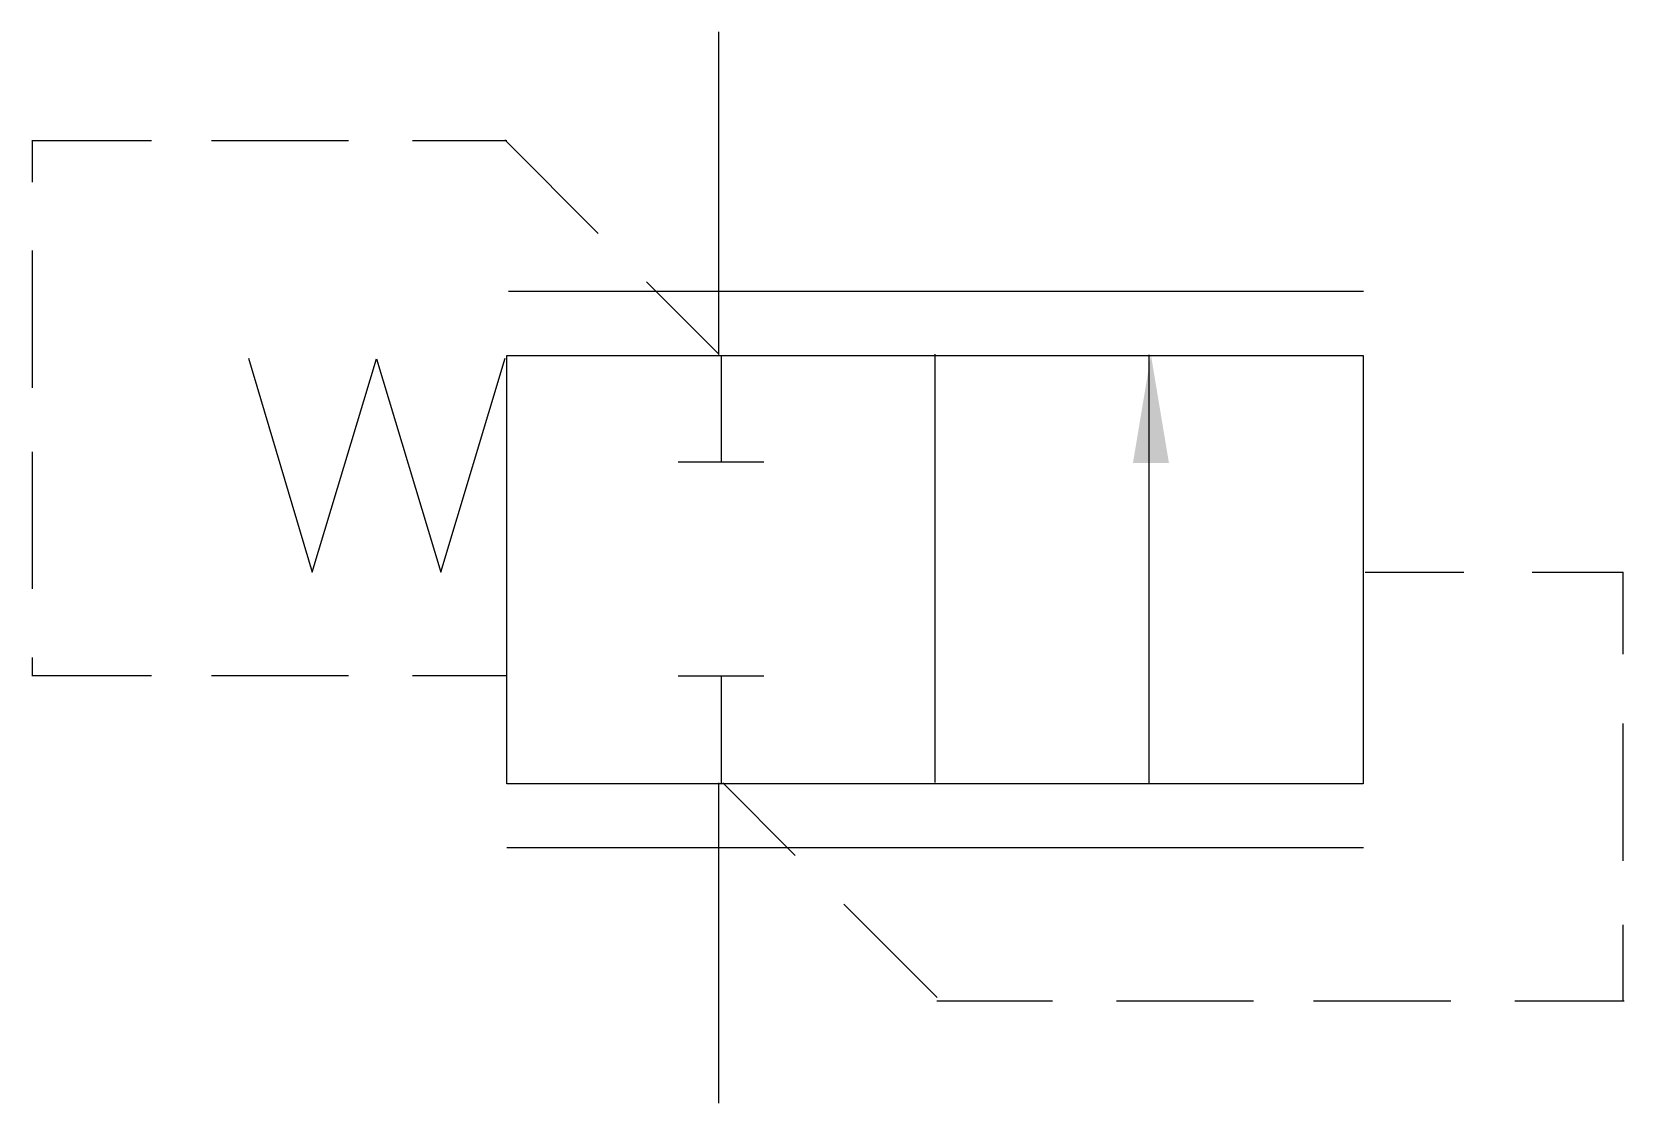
# Model space of a CAD drawing. Extents: x -16 to 21.2, y 0.1 to 25.1.
import ezdxf

# ---------------------------------------------------------------- set-up
doc = ezdxf.new("R2010")
doc.units = 0
doc.header["$LTSCALE"] = 5
doc.header["$MEASUREMENT"] = 0
doc.layers.add('11', color=1, linetype='CONTINUOUS')
doc.layers.add('12', color=2, linetype='CONTINUOUS')

msp = doc.modelspace()

# ---------------------------------------------------------------- linework, layer by layer
at = {"layer": '11'}
for p, q in [((0.026, 25.066), (0.026, 17.535)), ((-4.878, 19.014), (15.088, 19.014)), ((-4.918, 7.509), (-4.918, 17.509)), ((-4.918, 17.509), (15.082, 17.509)), ((0.088, 17.509), (0.088, 15.024)), ((5.085, 7.545), (5.085, 17.545)), ((10.087, 7.509), (10.087, 17.524)), ((15.082, 17.509), (15.082, 7.509)), ((-10.947, 17.45), (-9.465, 12.453)), ((-9.465, 12.453), (-7.962, 17.435)), ((-7.962, 17.435), (-6.46, 12.453)), ((-6.46, 12.453), (-4.957, 17.45)), ((-0.916, 15.024), (1.084, 15.024)), ((1.084, 10.024), (-0.916, 10.024)), ((0.088, 10.024), (0.088, 7.509)), ((5.082, 7.509), (-4.918, 7.509)), ((0.026, 7.535), (0.026, 0.055)), ((15.082, 7.509), (5.082, 7.509)), ((15.088, 6.014), (-4.918, 6.014))]:
    msp.add_line(p, q, dxfattribs=at)
at = {"layer": '12'}
for p, q in [((-13.215, 22.524), (-16.008, 22.524)), ((-16.003, 22.516), (-16.003, 21.559)), ((-8.613, 22.524), (-11.813, 22.524)), ((-4.918, 22.524), (-7.116, 22.524)), ((-2.784, 20.361), (-4.966, 22.543)), ((-16.003, 19.959), (-16.003, 16.759)), ((0.042, 17.535), (-1.653, 19.229)), ((-16.003, 15.262), (-16.003, 12.062)), ((-16.003, 15.159), (-16.003, 13.252)), ((15.128, 12.449), (17.43, 12.449)), ((19.03, 12.449), (21.154, 12.449)), ((21.154, 10.539), (21.154, 12.449)), ((-16.003, 10.462), (-16.003, 10.054)), ((-13.215, 10.03), (-16.008, 10.03)), ((-8.613, 10.03), (-11.813, 10.03)), ((-4.918, 10.03), (-7.116, 10.03)), ((21.154, 5.715), (21.154, 8.915)), ((0.125, 7.53), (1.82, 5.835)), ((2.951, 4.703), (5.134, 2.521)), ((21.154, 2.439), (21.154, 4.218)), ((7.827, 2.439), (5.125, 2.439)), ((12.524, 2.439), (9.324, 2.439)), ((17.126, 2.439), (13.926, 2.439)), ((21.177, 2.439), (18.623, 2.439))]:
    msp.add_line(p, q, dxfattribs=at)
msp.add_solid([(10.546, 15.004), (9.706, 15.004), (10.126, 17.524)], dxfattribs=at)

doc.saveas('drawing.dxf')
